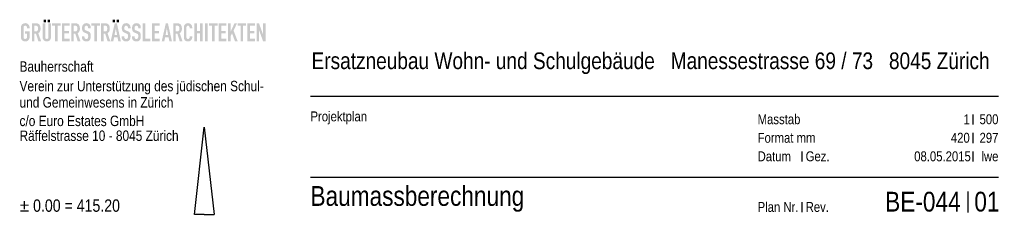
# Model space of a CAD drawing. Header units: metres. Extents: x 681758 to 682009, y 246535 to 246807.
# Drawn here: x 681909.8 to 682008.9, y 246614.5 to 246634.3 of the extents above; entities that cross this region are included whole.
import ezdxf

# ---------------------------------------------------------------- set-up
doc = ezdxf.new("R2010")
doc.units = ezdxf.units.M
doc.layers.add('6 Referenzdaten', color=252, linetype='Continuous')
doc.styles.add('Arial Narrow', font='ARIALN.TTF')

msp = doc.modelspace()

# ---------------------------------------------------------------- hatches: boundary and pattern name
at = {"layer": '6 Referenzdaten'}
for points in [[(681912.46007, 246633.98975), (681912.46007, 246634.25125), (681912.22933, 246634.25125), (681912.22933, 246633.98975)], [(681912.87539, 246634.25125), (681912.64466, 246634.25125), (681912.64466, 246633.98975), (681912.87539, 246633.98975)], [(681919.44733, 246634.25125), (681919.21659, 246634.25125), (681919.21659, 246633.98975), (681919.44733, 246633.98975)], [(681919.86266, 246634.25125), (681919.63193, 246634.25125), (681919.63193, 246633.98975), (681919.86266, 246633.98975)], [(681910.47343, 246632.0487), (681910.52571, 246632.06437), (681910.57613, 246632.08616), (681910.62313, 246632.11393), (681910.66672, 246632.14769), (681910.70588, 246632.18757), (681910.73964, 246632.23372), (681910.76798, 246632.28613), (681910.78935, 246632.34495), (681910.80216, 246632.41033), (681910.80644, 246632.48226), (681910.80644, 246633.05654), (681910.33727, 246633.05654), (681910.33727, 246632.8258), (681910.54494, 246632.8258), (681910.54494, 246632.48226), (681910.5391, 246632.42457), (681910.52158, 246632.378), (681910.49238, 246632.34253), (681910.4552, 246632.31761), (681910.41376, 246632.30265), (681910.36804, 246632.29767), (681910.32232, 246632.30265), (681910.28087, 246632.31761), (681910.24369, 246632.34253), (681910.2145, 246632.378), (681910.19698, 246632.42457), (681910.19114, 246632.48226), (681910.19114, 246633.44623), (681910.19698, 246633.50392), (681910.2145, 246633.55049), (681910.24369, 246633.58596), (681910.28087, 246633.61088), (681910.32232, 246633.62584), (681910.36804, 246633.63083), (681910.41376, 246633.62584), (681910.4552, 246633.61088), (681910.49238, 246633.58596), (681910.52158, 246633.55049), (681910.5391, 246633.50392), (681910.54494, 246633.44623), (681910.54494, 246633.35393), (681910.80644, 246633.35393), (681910.80644, 246633.44623), (681910.80216, 246633.51688), (681910.78935, 246633.58183), (681910.76798, 246633.64107), (681910.73964, 246633.6942), (681910.70588, 246633.74078), (681910.66672, 246633.7808), (681910.62313, 246633.81456), (681910.57613, 246633.84233), (681910.52571, 246633.86413), (681910.47343, 246633.87979), (681910.42088, 246633.88919), (681910.36804, 246633.89232), (681910.31519, 246633.88919), (681910.26264, 246633.87979), (681910.21036, 246633.86413), (681910.15994, 246633.84233), (681910.11294, 246633.81456), (681910.06936, 246633.7808), (681910.03019, 246633.74078), (681909.99644, 246633.6942), (681909.96809, 246633.64107), (681909.94672, 246633.58183), (681909.93391, 246633.51688), (681909.92963, 246633.44623), (681909.92963, 246632.48226), (681909.93391, 246632.41033), (681909.94672, 246632.34495), (681909.96809, 246632.28613), (681909.99644, 246632.23372), (681910.03019, 246632.18757), (681910.06936, 246632.14769), (681910.11294, 246632.11393), (681910.15994, 246632.08616), (681910.21036, 246632.06437), (681910.26264, 246632.0487), (681910.31519, 246632.0393), (681910.36804, 246632.03616), (681910.42088, 246632.0393)], [(681912.39084, 246632.48739), (681912.39084, 246633.87694), (681912.12934, 246633.87694), (681912.12934, 246632.46175), (681912.13305, 246632.40335), (681912.14416, 246632.3478), (681912.16267, 246632.2951), (681912.1876, 246632.24597), (681912.21793, 246632.2011), (681912.25369, 246632.16051), (681912.29428, 246632.12475), (681912.33914, 246632.09442), (681912.38828, 246632.0695), (681912.44069, 246632.05098), (681912.49539, 246632.03987), (681912.55236, 246632.03616), (681912.60934, 246632.03987), (681912.66403, 246632.05098), (681912.71644, 246632.0695), (681912.76558, 246632.09442), (681912.81045, 246632.12475), (681912.85104, 246632.16051), (681912.88679, 246632.2011), (681912.91713, 246632.24597), (681912.94206, 246632.2951), (681912.96057, 246632.3478), (681912.97168, 246632.40335), (681912.97538, 246632.46175), (681912.97538, 246633.87694), (681912.71388, 246633.87694), (681912.71388, 246632.48739), (681912.70875, 246632.42813), (681912.69337, 246632.38028), (681912.66773, 246632.34382), (681912.6344, 246632.31818), (681912.59594, 246632.30279), (681912.55236, 246632.29767), (681912.50878, 246632.30279), (681912.47032, 246632.31818), (681912.43699, 246632.34382), (681912.41136, 246632.38028), (681912.39597, 246632.42813)], [(681913.95731, 246633.87694), (681913.09075, 246633.87694), (681913.09075, 246633.63083), (681913.39328, 246633.63083), (681913.39328, 246632.05155), (681913.65478, 246632.05155), (681913.65478, 246633.63083), (681913.95731, 246633.63083)], [(681914.85205, 246633.87694), (681914.07268, 246633.87694), (681914.07268, 246632.05155), (681914.85205, 246632.05155), (681914.85205, 246632.31305), (681914.33418, 246632.31305), (681914.33418, 246632.84888), (681914.7854, 246632.84888), (681914.7854, 246633.095), (681914.33418, 246633.095), (681914.33418, 246633.63083), (681914.85205, 246633.63083)], [(681916.68816, 246633.87637), (681916.62876, 246633.88834), (681916.56567, 246633.89232), (681916.4936, 246633.88791), (681916.42779, 246633.87466), (681916.36826, 246633.85259), (681916.31513, 246633.8231), (681916.26855, 246633.78764), (681916.22853, 246633.74619), (681916.19478, 246633.6989), (681916.167, 246633.64592), (681916.14521, 246633.58724), (681916.12954, 246633.52457), (681916.12014, 246633.45962), (681916.11701, 246633.3924), (681916.12342, 246633.28429), (681916.14264, 246633.189), (681916.17469, 246633.10653), (681916.22554, 246633.03546), (681916.30117, 246632.97436), (681916.40159, 246632.92322), (681916.58874, 246632.84631), (681916.61908, 246632.83292), (681916.64514, 246632.8201), (681916.66693, 246632.80785), (681916.68516, 246632.79475), (681916.70055, 246632.77937), (681916.71308, 246632.76171), (681916.72291, 246632.74091), (681916.73017, 246632.71613), (681916.73487, 246632.68736), (681916.73772, 246632.65375), (681916.73943, 246632.61444), (681916.74, 246632.56943), (681916.73943, 246632.52954), (681916.73772, 246632.49194), (681916.73487, 246632.45662), (681916.72989, 246632.42429), (681916.72177, 246632.39566), (681916.71052, 246632.37073), (681916.6957, 246632.34937), (681916.6769, 246632.33142), (681916.65411, 246632.31689), (681916.62605, 246632.30621), (681916.59144, 246632.2998), (681916.55028, 246632.29767), (681916.49003, 246632.30408), (681916.44261, 246632.3233), (681916.408, 246632.35535), (681916.38449, 246632.39537), (681916.37039, 246632.43853), (681916.36569, 246632.48482), (681916.36569, 246632.56686), (681916.10419, 246632.56686), (681916.10419, 246632.46944), (681916.10803, 246632.40933), (681916.11957, 246632.35208), (681916.1388, 246632.29767), (681916.16458, 246632.24711), (681916.19577, 246632.20138), (681916.23238, 246632.16051), (681916.27425, 246632.12475), (681916.32125, 246632.09442), (681916.37338, 246632.0695), (681916.4295, 246632.05098), (681916.48847, 246632.03987), (681916.55028, 246632.03616), (681916.62976, 246632.04072), (681916.70069, 246632.05439), (681916.76308, 246632.07718), (681916.81734, 246632.1078), (681916.86391, 246632.14498), (681916.9028, 246632.18871), (681916.93456, 246632.23885), (681916.95977, 246632.29525), (681916.97843, 246632.35791), (681916.99125, 246632.42557), (681916.99894, 246632.49693), (681917.00151, 246632.57199), (681917.00037, 246632.63623), (681916.99695, 246632.69562), (681916.99125, 246632.75017), (681916.98228, 246632.80031), (681916.96903, 246632.84645), (681916.95151, 246632.88861), (681916.92915, 246632.92707), (681916.90137, 246632.96211), (681916.86819, 246632.99372), (681916.82859, 246633.02235), (681916.78159, 246633.04842), (681916.72718, 246633.07193), (681916.52721, 246633.1514), (681916.49545, 246633.16507), (681916.46853, 246633.17875), (681916.44645, 246633.19242), (681916.42836, 246633.20681), (681916.41341, 246633.22262), (681916.40159, 246633.23985), (681916.39261, 246633.25893), (681916.3862, 246633.2803), (681916.38235, 246633.30394), (681916.38022, 246633.33058), (681916.37894, 246633.36091), (681916.37851, 246633.39495), (681916.37936, 246633.42529), (681916.38193, 246633.45478), (681916.3862, 246633.4834), (681916.39261, 246633.51047), (681916.40158, 246633.53525), (681916.41312, 246633.55775), (681916.42765, 246633.57784), (681916.44559, 246633.59536), (681916.46696, 246633.61031), (681916.49217, 246633.62171), (681916.52165, 246633.62855), (681916.55541, 246633.63083), (681916.61566, 246633.62356), (681916.66309, 246633.60177), (681916.6977, 246633.56545), (681916.7212, 246633.51916), (681916.7353, 246633.46745), (681916.74, 246633.41034), (681916.74, 246633.35137), (681917.00151, 246633.35137), (681917.00151, 246633.47956), (681916.99809, 246633.53041), (681916.98783, 246633.5804), (681916.97074, 246633.62954), (681916.94724, 246633.67669), (681916.91775, 246633.7207), (681916.88229, 246633.76157), (681916.84127, 246633.79832), (681916.79512, 246633.82994), (681916.74384, 246633.85643)], [(681917.93215, 246633.87694), (681917.0656, 246633.87694), (681917.0656, 246633.63083), (681917.36812, 246633.63083), (681917.36812, 246632.05155), (681917.62962, 246632.05155), (681917.62962, 246633.63083), (681917.93215, 246633.63083)], [(681920.82279, 246633.82994), (681920.77151, 246633.85643), (681920.71582, 246633.87637), (681920.65643, 246633.88834), (681920.59334, 246633.89232), (681920.52126, 246633.88791), (681920.45546, 246633.87466), (681920.39593, 246633.85259), (681920.3428, 246633.8231), (681920.29622, 246633.78764), (681920.2562, 246633.74619), (681920.22244, 246633.6989), (681920.19467, 246633.64592), (681920.17287, 246633.58724), (681920.15721, 246633.52457), (681920.14781, 246633.45962), (681920.14468, 246633.3924), (681920.15108, 246633.28429), (681920.17031, 246633.189), (681920.20236, 246633.10653), (681920.25321, 246633.03546), (681920.32884, 246632.97436), (681920.42925, 246632.92322), (681920.61641, 246632.84631), (681920.64674, 246632.83292), (681920.67281, 246632.8201), (681920.6946, 246632.80785), (681920.71283, 246632.79475), (681920.72821, 246632.77937), (681920.74075, 246632.76171), (681920.75058, 246632.74091), (681920.75784, 246632.71613), (681920.76254, 246632.68736), (681920.76539, 246632.65375), (681920.7671, 246632.61444), (681920.76767, 246632.56943), (681920.7671, 246632.52954), (681920.76539, 246632.49194), (681920.76254, 246632.45662), (681920.75756, 246632.42429), (681920.74944, 246632.39566), (681920.73818, 246632.37073), (681920.72337, 246632.34937), (681920.70457, 246632.33142), (681920.68178, 246632.31689), (681920.65372, 246632.30621), (681920.61911, 246632.2998), (681920.57795, 246632.29767), (681920.5177, 246632.30408), (681920.47027, 246632.3233), (681920.43566, 246632.35535), (681920.41216, 246632.39537), (681920.39806, 246632.43853), (681920.39336, 246632.48482), (681920.39336, 246632.56686), (681920.13186, 246632.56686), (681920.13186, 246632.46944), (681920.1357, 246632.40933), (681920.14724, 246632.35208), (681920.16647, 246632.29767), (681920.19225, 246632.24711), (681920.22344, 246632.20138), (681920.26004, 246632.16051), (681920.30192, 246632.12475), (681920.34892, 246632.09442), (681920.40105, 246632.0695), (681920.45717, 246632.05098), (681920.51613, 246632.03987), (681920.57795, 246632.03616), (681920.65743, 246632.04072), (681920.72836, 246632.05439), (681920.79074, 246632.07718), (681920.84501, 246632.1078), (681920.89158, 246632.14498), (681920.93047, 246632.18871), (681920.96223, 246632.23885), (681920.98744, 246632.29525), (681921.0061, 246632.35791), (681921.01892, 246632.42557), (681921.02661, 246632.49693), (681921.02917, 246632.57199), (681921.02803, 246632.63623), (681921.02462, 246632.69562), (681921.01892, 246632.75017), (681921.00994, 246632.80031), (681920.9967, 246632.84645), (681920.97918, 246632.88861), (681920.95682, 246632.92707), (681920.92904, 246632.96211), (681920.89586, 246632.99372), (681920.85626, 246633.02235), (681920.80926, 246633.04842), (681920.75485, 246633.07193), (681920.55488, 246633.1514), (681920.52311, 246633.16507), (681920.4962, 246633.17875), (681920.47412, 246633.19242), (681920.45603, 246633.20681), (681920.44108, 246633.22262), (681920.42925, 246633.23985), (681920.42028, 246633.25893), (681920.41387, 246633.2803), (681920.41002, 246633.30394), (681920.40789, 246633.33058), (681920.4066, 246633.36091), (681920.40618, 246633.39495), (681920.40703, 246633.42529), (681920.4096, 246633.45478), (681920.41387, 246633.4834), (681920.42028, 246633.51047), (681920.42925, 246633.53525), (681920.44079, 246633.55775), (681920.45532, 246633.57784), (681920.47326, 246633.59536), (681920.49463, 246633.61031), (681920.51984, 246633.62171), (681920.54932, 246633.62855), (681920.58308, 246633.63083), (681920.64333, 246633.62356), (681920.69076, 246633.60177), (681920.72536, 246633.56545), (681920.74887, 246633.51916), (681920.76297, 246633.46745), (681920.76767, 246633.41034), (681920.76767, 246633.35137), (681921.02917, 246633.35137), (681921.02917, 246633.47956), (681921.02576, 246633.53041), (681921.0155, 246633.5804), (681920.99841, 246633.62954), (681920.97491, 246633.67669), (681920.94542, 246633.7207), (681920.90996, 246633.76157), (681920.86894, 246633.79832)], [(681921.8124, 246633.85643), (681921.75671, 246633.87637), (681921.69732, 246633.88834), (681921.63422, 246633.89232), (681921.56215, 246633.88791), (681921.49635, 246633.87466), (681921.43681, 246633.85259), (681921.38368, 246633.8231), (681921.33711, 246633.78764), (681921.29708, 246633.74619), (681921.26333, 246633.6989), (681921.23556, 246633.64592), (681921.21376, 246633.58724), (681921.19809, 246633.52457), (681921.1887, 246633.45962), (681921.18556, 246633.3924), (681921.19197, 246633.28429), (681921.2112, 246633.189), (681921.24324, 246633.10653), (681921.29409, 246633.03546), (681921.36973, 246632.97436), (681921.47014, 246632.92322), (681921.65729, 246632.84631), (681921.68763, 246632.83292), (681921.7137, 246632.8201), (681921.73549, 246632.80785), (681921.75372, 246632.79475), (681921.7691, 246632.77937), (681921.78163, 246632.76171), (681921.79146, 246632.74091), (681921.79873, 246632.71613), (681921.80342, 246632.68736), (681921.80628, 246632.65375), (681921.80798, 246632.61444), (681921.80855, 246632.56943), (681921.80798, 246632.52954), (681921.80628, 246632.49194), (681921.80342, 246632.45662), (681921.79844, 246632.42429), (681921.79032, 246632.39566), (681921.77907, 246632.37073), (681921.76426, 246632.34937), (681921.74546, 246632.33142), (681921.72267, 246632.31689), (681921.69461, 246632.30621), (681921.66, 246632.2998), (681921.61884, 246632.29767), (681921.55859, 246632.30408), (681921.51116, 246632.3233), (681921.47655, 246632.35535), (681921.45305, 246632.39537), (681921.43895, 246632.43853), (681921.43425, 246632.48482), (681921.43425, 246632.56686), (681921.17274, 246632.56686), (681921.17274, 246632.46944), (681921.17659, 246632.40933), (681921.18812, 246632.35208), (681921.20735, 246632.29767), (681921.23313, 246632.24711), (681921.26433, 246632.20138), (681921.30093, 246632.16051), (681921.3428, 246632.12475), (681921.38981, 246632.09442), (681921.44193, 246632.0695), (681921.49805, 246632.05098), (681921.55702, 246632.03987), (681921.61884, 246632.03616), (681921.69831, 246632.04072), (681921.76925, 246632.05439), (681921.83163, 246632.07718), (681921.88589, 246632.1078), (681921.93247, 246632.14498), (681921.97135, 246632.18871), (681922.00312, 246632.23885), (681922.02833, 246632.29525), (681922.04698, 246632.35791), (681922.0598, 246632.42557), (681922.0675, 246632.49693), (681922.07006, 246632.57199), (681922.06892, 246632.63623), (681922.0655, 246632.69562), (681922.0598, 246632.75017), (681922.05083, 246632.80031), (681922.03758, 246632.84645), (681922.02006, 246632.88861), (681921.9977, 246632.92707), (681921.96993, 246632.96211), (681921.93674, 246632.99372), (681921.89715, 246633.02235), (681921.85015, 246633.04842), (681921.79574, 246633.07193), (681921.59577, 246633.1514), (681921.564, 246633.16507), (681921.53708, 246633.17875), (681921.51501, 246633.19242), (681921.49692, 246633.20681), (681921.48196, 246633.22262), (681921.47014, 246633.23985), (681921.46117, 246633.25893), (681921.45475, 246633.2803), (681921.45091, 246633.30394), (681921.44877, 246633.33058), (681921.44749, 246633.36091), (681921.44706, 246633.39495), (681921.44792, 246633.42529), (681921.45048, 246633.45478), (681921.45475, 246633.4834), (681921.46117, 246633.51047), (681921.47014, 246633.53525), (681921.48167, 246633.55775), (681921.4962, 246633.57784), (681921.51415, 246633.59536), (681921.53551, 246633.61031), (681921.56073, 246633.62171), (681921.59021, 246633.62855), (681921.62396, 246633.63083), (681921.68421, 246633.62356), (681921.73164, 246633.60177), (681921.76625, 246633.56545), (681921.78975, 246633.51916), (681921.80385, 246633.46745), (681921.80855, 246633.41034), (681921.80855, 246633.35137), (681922.07006, 246633.35137), (681922.07006, 246633.47956), (681922.06664, 246633.53041), (681922.05639, 246633.5804), (681922.0393, 246633.62954), (681922.01579, 246633.67669), (681921.98631, 246633.7207), (681921.95084, 246633.76157), (681921.90982, 246633.79832), (681921.86368, 246633.82994)], [(681922.5264, 246633.87694), (681922.2649, 246633.87694), (681922.2649, 246632.05155), (681923.04428, 246632.05155), (681923.04428, 246632.31305), (681922.5264, 246632.31305)], [(681923.99287, 246633.87694), (681923.21349, 246633.87694), (681923.21349, 246632.05155), (681923.99287, 246632.05155), (681923.99287, 246632.31305), (681923.47499, 246632.31305), (681923.47499, 246632.84888), (681923.92622, 246632.84888), (681923.92622, 246633.095), (681923.47499, 246633.095), (681923.47499, 246633.63083), (681923.99287, 246633.63083)], [(681926.69139, 246632.48482), (681926.69139, 246633.41803), (681926.69495, 246633.476), (681926.70563, 246633.52685), (681926.72344, 246633.57057), (681926.75207, 246633.60405), (681926.79522, 246633.62413), (681926.85291, 246633.63083), (681926.89905, 246633.62456), (681926.93836, 246633.60576), (681926.97084, 246633.57442), (681926.99505, 246633.53454), (681927.00958, 246633.4901), (681927.01442, 246633.4411), (681927.01442, 246633.35393), (681927.27592, 246633.35393), (681927.27592, 246633.45649), (681927.27236, 246633.51816), (681927.26168, 246633.5767), (681927.24388, 246633.63211), (681927.21981, 246633.68338), (681927.19032, 246633.72953), (681927.15543, 246633.77055), (681927.11555, 246633.80616), (681927.07111, 246633.83607), (681927.02212, 246633.86028), (681926.96942, 246633.87808), (681926.91387, 246633.88877), (681926.85547, 246633.89233), (681926.79408, 246633.88877), (681926.7364, 246633.87808), (681926.68242, 246633.86028), (681926.63271, 246633.83621), (681926.58784, 246633.80673), (681926.54782, 246633.77183), (681926.51307, 246633.73195), (681926.48401, 246633.68751), (681926.46065, 246633.63851), (681926.44356, 246633.58581), (681926.4333, 246633.53027), (681926.42988, 246633.47187), (681926.42988, 246632.46688), (681926.4343, 246632.38797), (681926.44755, 246632.31875), (681926.46962, 246632.25921), (681926.49854, 246632.20808), (681926.5323, 246632.16407), (681926.57089, 246632.12718), (681926.61362, 246632.09712), (681926.65977, 246632.07362), (681926.70933, 246632.05668), (681926.76032, 246632.04528), (681926.81075, 246632.03844), (681926.8606, 246632.03616), (681926.91743, 246632.04001), (681926.97169, 246632.05155), (681927.02339, 246632.07078), (681927.07168, 246632.09641), (681927.11569, 246632.12718), (681927.15543, 246632.16307), (681927.19032, 246632.20366), (681927.21981, 246632.24853), (681927.24388, 246632.29767), (681927.26168, 246632.3498), (681927.27236, 246632.40364), (681927.27592, 246632.45919), (681927.27592, 246632.57199), (681927.01442, 246632.57199), (681927.01442, 246632.48226), (681927.01272, 246632.44836), (681927.00759, 246632.41845), (681926.99904, 246632.39252), (681926.98779, 246632.37031), (681926.97454, 246632.35151), (681926.9593, 246632.33612), (681926.94249, 246632.32373), (681926.92455, 246632.31391), (681926.90546, 246632.30664), (681926.88623, 246632.30166), (681926.86786, 246632.29866), (681926.85034, 246632.29767), (681926.79665, 246632.30365), (681926.7552, 246632.3216), (681926.726, 246632.35151), (681926.70677, 246632.39025), (681926.69524, 246632.43469)], [(681927.75022, 246633.095), (681927.75022, 246633.87694), (681927.48872, 246633.87694), (681927.48872, 246632.05155), (681927.75022, 246632.05155), (681927.75022, 246632.86426), (681928.07325, 246632.86426), (681928.07325, 246632.05155), (681928.33476, 246632.05155), (681928.33476, 246633.87694), (681928.07325, 246633.87694), (681928.07325, 246633.095)], [(681928.85008, 246632.05155), (681928.85008, 246633.87694), (681928.58857, 246633.87694), (681928.58857, 246632.05155)], [(681929.83969, 246633.87694), (681928.97314, 246633.87694), (681928.97314, 246633.63083), (681929.27566, 246633.63083), (681929.27566, 246632.05155), (681929.53716, 246632.05155), (681929.53716, 246633.63083), (681929.83969, 246633.63083)], [(681930.74043, 246633.87694), (681929.96105, 246633.87694), (681929.96105, 246632.05155), (681930.74043, 246632.05155), (681930.74043, 246632.31305), (681930.22255, 246632.31305), (681930.22255, 246632.84888), (681930.67378, 246632.84888), (681930.67378, 246633.095), (681930.22255, 246633.095), (681930.22255, 246633.63083), (681930.74043, 246633.63083)], [(681931.17114, 246633.04372), (681931.17114, 246633.87694), (681930.90964, 246633.87694), (681930.90964, 246632.05155), (681931.17114, 246632.05155), (681931.17114, 246632.59763), (681931.31215, 246632.8617), (681931.60954, 246632.05155), (681931.88644, 246632.05155), (681931.46341, 246633.14627), (681931.81978, 246633.87694), (681931.55827, 246633.87694), (681931.17627, 246633.04372)], [(681932.73761, 246633.87694), (681931.87105, 246633.87694), (681931.87105, 246633.63083), (681932.17358, 246633.63083), (681932.17358, 246632.05155), (681932.43508, 246632.05155), (681932.43508, 246633.63083), (681932.73761, 246633.63083)], [(681933.63235, 246633.87694), (681932.85297, 246633.87694), (681932.85297, 246632.05155), (681933.63235, 246632.05155), (681933.63235, 246632.31305), (681933.11447, 246632.31305), (681933.11447, 246632.84888), (681933.5657, 246632.84888), (681933.5657, 246633.095), (681933.11447, 246633.095), (681933.11447, 246633.63083), (681933.63235, 246633.63083)], [(681934.43737, 246632.77709), (681934.04256, 246633.87694), (681933.79131, 246633.87694), (681933.79131, 246632.05155), (681934.05281, 246632.05155), (681934.05281, 246633.14884), (681934.05794, 246633.14884), (681934.45789, 246632.05155), (681934.704, 246632.05155), (681934.704, 246633.87694), (681934.4425, 246633.87694), (681934.4425, 246632.77709)]]:
    msp.add_hatch(color=256, dxfattribs=at).paths.add_polyline_path(points, flags=16)
h = msp.add_hatch(color=256, dxfattribs=at)
h.paths.add_polyline_path([(681911.03718, 246632.05155), (681911.29868, 246632.05155), (681911.29868, 246632.83093), (681911.45507, 246632.83093), (681911.69863, 246632.05155), (681911.97552, 246632.05155), (681911.6935, 246632.88477), (681911.76885, 246632.9359), (681911.82739, 246632.997), (681911.86912, 246633.06808), (681911.89689, 246633.14912), (681911.91356, 246633.24013), (681911.91911, 246633.34112), (681911.90065, 246633.53401), (681911.84528, 246633.68404), (681911.75298, 246633.79121), (681911.62377, 246633.85551), (681911.45763, 246633.87694), (681911.03718, 246633.87694)], flags=16)
h.paths.add_polyline_path([(681911.55762, 246633.08089), (681911.52714, 246633.07021), (681911.4904, 246633.06381), (681911.44738, 246633.06167), (681911.29868, 246633.06167), (681911.29868, 246633.63083), (681911.43456, 246633.63083), (681911.47928, 246633.62883), (681911.51774, 246633.62285), (681911.54993, 246633.61288), (681911.57685, 246633.59878), (681911.5995, 246633.5804), (681911.61787, 246633.55775), (681911.63226, 246633.53126), (681911.64294, 246633.50135), (681911.64992, 246633.46803), (681911.65419, 246633.43114), (681911.65675, 246633.39054), (681911.65761, 246633.34625), (681911.65675, 246633.30195), (681911.65419, 246633.26136), (681911.64992, 246633.22447), (681911.64323, 246633.19128), (681911.6334, 246633.1618), (681911.62043, 246633.13602), (681911.60377, 246633.11394), (681911.58283, 246633.09556)], flags=0)
h = msp.add_hatch(color=256, dxfattribs=at)
h.paths.add_polyline_path([(681915.60785, 246633.85551), (681915.44172, 246633.87694), (681915.02126, 246633.87694), (681915.02126, 246632.05155), (681915.28276, 246632.05155), (681915.28276, 246632.83093), (681915.43915, 246632.83093), (681915.68271, 246632.05155), (681915.9596, 246632.05155), (681915.67759, 246632.88477), (681915.75293, 246632.9359), (681915.81147, 246632.997), (681915.8532, 246633.06808), (681915.88098, 246633.14912), (681915.89764, 246633.24013), (681915.9032, 246633.34112), (681915.88474, 246633.53401), (681915.82936, 246633.68404), (681915.73707, 246633.79121)], flags=16)
h.paths.add_polyline_path([(681915.64084, 246633.39054), (681915.64169, 246633.34625), (681915.64084, 246633.30195), (681915.63828, 246633.26136), (681915.634, 246633.22447), (681915.62731, 246633.19128), (681915.61748, 246633.1618), (681915.60452, 246633.13602), (681915.58785, 246633.11394), (681915.56692, 246633.09556), (681915.54171, 246633.08089), (681915.51123, 246633.07021), (681915.47448, 246633.06381), (681915.43147, 246633.06167), (681915.28276, 246633.06167), (681915.28276, 246633.63083), (681915.41865, 246633.63083), (681915.46337, 246633.62883), (681915.50183, 246633.62285), (681915.53401, 246633.61288), (681915.56094, 246633.59878), (681915.58358, 246633.5804), (681915.60195, 246633.55775), (681915.61634, 246633.53126), (681915.62702, 246633.50135), (681915.634, 246633.46803), (681915.63828, 246633.43114)], flags=0)
h = msp.add_hatch(color=256, dxfattribs=at)
h.paths.add_polyline_path([(681918.76332, 246633.79121), (681918.63411, 246633.85551), (681918.46797, 246633.87694), (681918.04752, 246633.87694), (681918.04752, 246632.05155), (681918.30902, 246632.05155), (681918.30902, 246632.83093), (681918.46541, 246632.83093), (681918.70897, 246632.05155), (681918.98586, 246632.05155), (681918.70384, 246632.88477), (681918.77919, 246632.9359), (681918.83773, 246632.997), (681918.87946, 246633.06808), (681918.90723, 246633.14912), (681918.9239, 246633.24013), (681918.92945, 246633.34112), (681918.91099, 246633.53401), (681918.85562, 246633.68404)], flags=16)
h.paths.add_polyline_path([(681918.4449, 246633.63083), (681918.48962, 246633.62883), (681918.52808, 246633.62285), (681918.56027, 246633.61288), (681918.58719, 246633.59878), (681918.60984, 246633.5804), (681918.62821, 246633.55775), (681918.64259, 246633.53126), (681918.65328, 246633.50135), (681918.66026, 246633.46803), (681918.66453, 246633.43114), (681918.66709, 246633.39054), (681918.66795, 246633.34625), (681918.66709, 246633.30195), (681918.66453, 246633.26136), (681918.66026, 246633.22447), (681918.65356, 246633.19128), (681918.64374, 246633.1618), (681918.63077, 246633.13602), (681918.61411, 246633.11394), (681918.59317, 246633.09556), (681918.56796, 246633.08089), (681918.53748, 246633.07021), (681918.50074, 246633.06381), (681918.45772, 246633.06167), (681918.30902, 246633.06167), (681918.30902, 246633.63083)], flags=0)
h = msp.add_hatch(color=256, dxfattribs=at)
h.paths.add_polyline_path([(681920.05494, 246632.05155), (681919.6473, 246633.87694), (681919.42939, 246633.87694), (681919.02175, 246632.05155), (681919.28325, 246632.05155), (681919.36016, 246632.4438), (681919.71653, 246632.4438), (681919.79344, 246632.05155)], flags=16)
h.paths.add_polyline_path([(681919.53963, 246633.35137), (681919.66782, 246632.68992), (681919.40631, 246632.68992), (681919.5345, 246633.35137)], flags=0)
h = msp.add_hatch(color=256, dxfattribs=at)
h.paths.add_polyline_path([(681924.59936, 246633.87694), (681924.19172, 246632.05155), (681924.45322, 246632.05155), (681924.53014, 246632.4438), (681924.8865, 246632.4438), (681924.96342, 246632.05155), (681925.22492, 246632.05155), (681924.81728, 246633.87694)], flags=16)
h.paths.add_polyline_path([(681924.7096, 246633.35138), (681924.83779, 246632.68992), (681924.57628, 246632.68992), (681924.70447, 246633.35138)], flags=0)
h = msp.add_hatch(color=256, dxfattribs=at)
h.paths.add_polyline_path([(681925.35311, 246633.87694), (681925.35311, 246632.05155), (681925.61461, 246632.05155), (681925.61461, 246632.83093), (681925.771, 246632.83093), (681926.01455, 246632.05155), (681926.29144, 246632.05155), (681926.00943, 246632.88477), (681926.08477, 246632.9359), (681926.14331, 246632.997), (681926.18504, 246633.06808), (681926.21282, 246633.14912), (681926.22948, 246633.24013), (681926.23504, 246633.34112), (681926.21658, 246633.53402), (681926.1612, 246633.68405), (681926.06891, 246633.79121), (681925.93969, 246633.85551), (681925.77356, 246633.87694)], flags=16)
h.paths.add_polyline_path([(681925.61461, 246633.06167), (681925.61461, 246633.63083), (681925.75049, 246633.63083), (681925.79521, 246633.62883), (681925.83367, 246633.62285), (681925.86586, 246633.61288), (681925.89278, 246633.59878), (681925.91542, 246633.5804), (681925.93379, 246633.55775), (681925.94818, 246633.53126), (681925.95887, 246633.50135), (681925.96585, 246633.46803), (681925.97012, 246633.43114), (681925.97268, 246633.39054), (681925.97353, 246633.34625), (681925.97268, 246633.30195), (681925.97012, 246633.26136), (681925.96585, 246633.22447), (681925.95915, 246633.19128), (681925.94932, 246633.1618), (681925.93636, 246633.13602), (681925.9197, 246633.11394), (681925.89876, 246633.09556), (681925.87355, 246633.08089), (681925.84307, 246633.07021), (681925.80632, 246633.06381), (681925.76331, 246633.06167)], flags=0)

# ---------------------------------------------------------------- linework, layer by layer
at = {"layer": '6 Referenzdaten', "linetype": 'Continuous'}
for points in [[(681939.25508, 246626.50395), (682008.92963, 246626.50395)], [(682006.36657, 246623.6321), (682006.36657, 246624.66546)], [(681928.49708, 246614.54519), (681927.49709, 246614.54519), (681928.49708, 246623.37794), (681929.49708, 246614.54519)], [(682006.36657, 246621.7571), (682006.36657, 246622.79046)], [(681989.06564, 246619.8821), (681989.06564, 246620.91546)], [(682006.36657, 246619.8821), (682006.36657, 246620.91546)], [(681939.25508, 246618.30585), (682008.92963, 246618.30585)], [(682005.86458, 246614.75211), (682005.86458, 246616.85705)], [(681989.06564, 246614.7571), (681989.06564, 246615.79046)], [(681928.49708, 246614.54519), (681929.49708, 246614.54519)]]:
    msp.add_lwpolyline(points, dxfattribs=at)

# ---------------------------------------------------------------- texts
at = {"layer": '6 Referenzdaten', "style": 'Arial Narrow'}
for s, insert, char_height, width, attachment_point in [('Bauherrschaft', (681909.78761, 246629.50036), 1.05, 7.8057, 4), ('Ersatzneubau Wohn- und Schulgebäude   Manessestrasse 69 / 73   8045 Zürich', (681939.362, 246628.73707), 1.685, 71.54847, 7), ('Verein zur Unterstützung des jüdischen Schul-', (681909.78761, 246627.3733), 1.05, 25.7103, 4), ('und Gemeinwesens in Zürich', (681909.78762, 246625.8733), 1.05, 16.2288, 4), ('c/o Euro Estates GmbH', (681909.78763, 246623.99855), 1.05, 13.196925, 4), ('Projektplan', (681939.25512, 246623.65705), 1, 5.964, 7), ('Masstab', (681984.54245, 246623.65705), 1, 4.515, 7), ('1', (682006.02494, 246623.65705), 1, 0.6615, 9), ('500', (682008.92958, 246623.65705), 1, 1.9845, 9), ('Räffelstrasse 10 - 8045 Zürich', (681909.78764, 246622.49855), 1.05, 16.78005, 4), ('Format mm', (681984.54245, 246621.78205), 1, 6.1215, 7), ('420', (682006.02494, 246621.78205), 1, 1.9845, 9), ('297', (682008.92958, 246621.78205), 1, 1.9845, 9), ('Datum', (681984.54245, 246619.90705), 1, 3.5175, 7), ('Gez.', (681989.40728, 246619.90705), 1, 2.5305, 7), ('08.05.2015', (682006.13187, 246619.9071), 1, 5.964, 9), ('lwe', (682008.92958, 246619.90705), 1, 1.785, 9), ('Baumassberechnung', (681939.25513, 246614.80705), 2, 22.533, 7), ('BE-044', (682005.1011, 246614.80205), 2, 7.959, 9), ('01', (682009.0365, 246614.8071), 2, 2.646, 9), ('± 0.00 = 415.20', (681909.80514, 246614.79519), 1.25, 10.591875, 7), ('Plan Nr.', (681984.54245, 246614.78204), 1, 4.2525, 7), ('Rev.', (681989.40727, 246614.78204), 1, 2.373, 7)]:
    msp.add_mtext(s, dxfattribs=dict(at, insert=insert, char_height=char_height, width=width, attachment_point=attachment_point))

doc.saveas('drawing.dxf')
